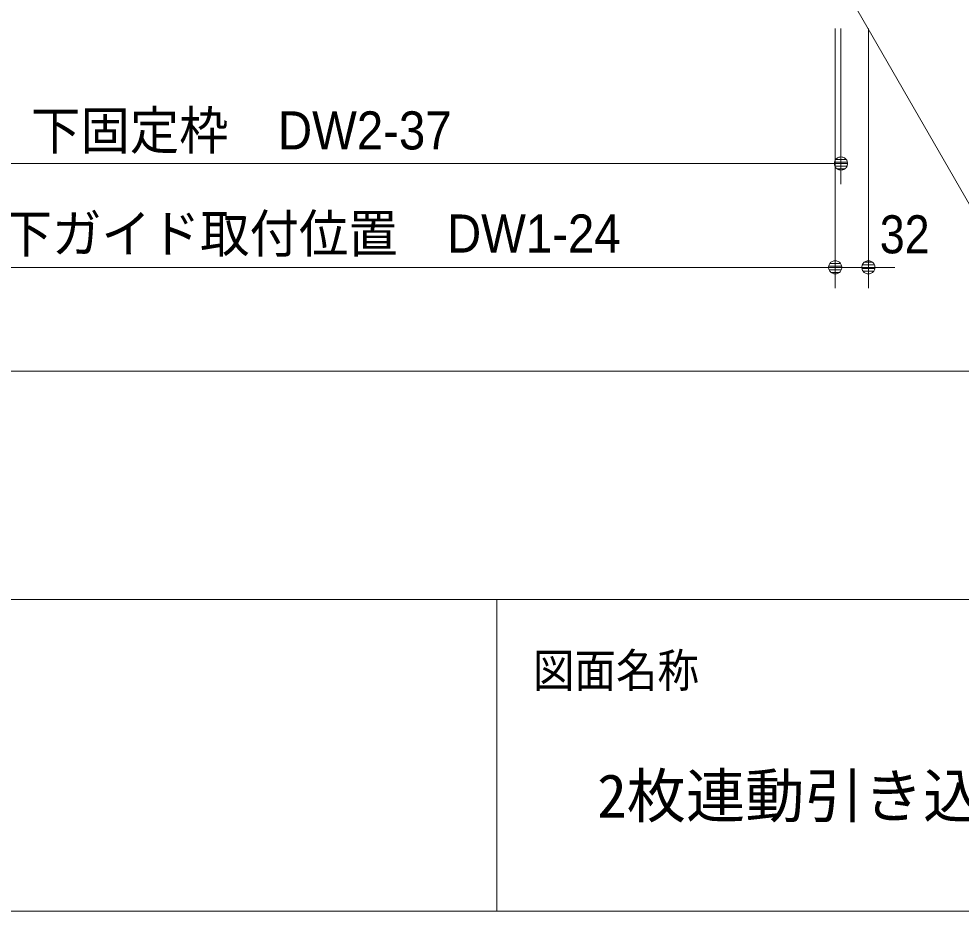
# Model space of a CAD drawing. Units: millimetres, scale not verified. Extents: x -6062 to 6062, y -3045 to 3045.
# Drawn here: x -4398 to -3490, y -2770 to -1911 of the extents above; entities that cross this region are included whole.
import ezdxf
from ezdxf.enums import TextEntityAlignment as Align

# ---------------------------------------------------------------- set-up
doc = ezdxf.new("R2010")
doc.units = ezdxf.units.MM
doc.header["$LTSCALE"] = 20
for name, color, linetype, lineweight in [('0-0_2寸法-1', 7, 'Continuous', 9), ('0-1_0', 7, 'Continuous', 9), ('0-2_2寸法-2', 7, 'Continuous', 9), ('0-3_2寸法-3', 7, 'Continuous', 9), ('0-4_1図面枠', 7, 'Continuous', 9)]:
    doc.layers.add(name, color=color, linetype=linetype, lineweight=lineweight)
doc.styles.add('ＭＳ ゴシック', font='')
doc.styles.add('ＭＳ Ｐゴシック', font='')
doc.styles.get('ＭＳ ゴシック').set_extended_font_data('MS Gothic')
doc.styles.get('ＭＳ Ｐゴシック').set_extended_font_data('MS PGothic')

# ---------------------------------------------------------------- blocks, each defined once
blk = doc.blocks.new('_Dot')
at = {"layer": '0-1_0'}
for p, q in [((-10, 0), (-20, 0)), ((9.78, 2), (-9.78, 2)), ((7.99, 6), (-7.99, 6)), ((9.16, -3.98), (-9.16, -3.98)), ((6, -7.98), (-6, -7.98))]:
    blk.add_line(p, q, dxfattribs=at)
for points in [[(10, 0), (9.92, 1.25), (9.69, 2.49), (9.3, 3.68), (8.76, 4.82), (8.09, 5.88), (7.29, 6.85), (6.37, 7.71), (5.36, 8.44), (4.26, 9.05), (3.09, 9.51), (1.87, 9.82), (0.63, 9.98), (-0.63, 9.98), (-1.87, 9.82), (-3.09, 9.51), (-4.26, 9.05), (-5.36, 8.44), (-6.37, 7.71), (-7.29, 6.85), (-8.09, 5.88), (-8.76, 4.82), (-9.3, 3.68), (-9.69, 2.49), (-9.92, 1.25), (-10, 0), (0, 0)], [(-10, 0), (-9.92, -1.25), (-9.69, -2.49), (-9.3, -3.68), (-8.76, -4.82), (-8.09, -5.88), (-7.29, -6.85), (-6.37, -7.71), (-5.36, -8.44), (-4.26, -9.05), (-3.09, -9.51), (-1.87, -9.82), (-0.63, -9.98), (0.63, -9.98), (1.87, -9.82), (3.09, -9.51), (4.26, -9.05), (5.36, -8.44), (6.37, -7.71), (7.29, -6.85), (8.09, -5.88), (8.76, -4.82), (9.3, -3.68), (9.69, -2.49), (9.92, -1.25), (10, 0), (0, 0)]]:
    blk.add_lwpolyline(points, close=True, dxfattribs=at)
blk = doc.blocks.new('グループ-130')
at = {"layer": '0-4_1図面枠'}
for p, q in [((-80000, -49400), (80000, -49400)), ((-43000, -49400), (-43000, -55400))]:
    blk.add_line(p, q, dxfattribs=at)
blk.add_lwpolyline([(-80000, 55400), (80000, 55400), (80000, -55400), (-80000, -55400)], close=True, dxfattribs=at)
blk = doc.blocks.new('図面枠')
at = {"layer": '0-4_1図面枠'}
blk.add_blockref('グループ-130', (0, 0), dxfattribs=at)
at = {"layer": '0-4_1図面枠', "style": 'ＭＳ ゴシック', "width": 0.9}
blk.add_text('図面名称', height=650.9, dxfattribs=at).set_placement((-42300.1, -51283.9), align=Align.BOTTOM_LEFT)

msp = doc.modelspace()

# ---------------------------------------------------------------- linework, layer by layer
at = {"layer": '0-0_2寸法-1'}
for p, q in [((-3611.5, -1920), (-3611.5, -2170)), ((-3606, -1920), (-3606, -2070)), ((-4756.29, -2050), (-3618.71, -2050)), ((-4774.79, -2150), (-3624.21, -2150)), ((-4774.79, -2250), (-1225.21, -2250))]:
    msp.add_line(p, q, dxfattribs=at)
at = {"layer": '0-2_2寸法-2'}
for p, q in [((-3611.5, -1920), (-3611.5, -2170)), ((-3579.5, -1920), (-3579.5, -2170)), ((-3624.21, -2150), (-3636.92, -2150)), ((-3579.5, -2150), (-3611.5, -2150)), ((-3566.79, -2150), (-3554.08, -2150))]:
    msp.add_line(p, q, dxfattribs=at)
at = {"layer": '0-3_2寸法-3'}
msp.add_lwpolyline([(-3595.5, -1893.1), (-3447.18, -2150), (-3131.17, -2150)], dxfattribs=at)

# ---------------------------------------------------------------- block references
at = {"layer": '0-0_2寸法-1', "xscale": 0.6356201, "yscale": 0.6356201}
for p in [(-3606, -2050), (-3611.5, -2150)]:
    msp.add_blockref('_Dot', p, dxfattribs=at)
at = {"layer": '0-2_2寸法-2', "xscale": 0.6356201, "yscale": 0.6356201}
msp.add_blockref('_Dot', (-3611.5, -2150), dxfattribs=at)
at = {"layer": '0-2_2寸法-2', "xscale": 0.6356201, "yscale": 0.6356201, "rotation": 180}
msp.add_blockref('_Dot', (-3579.5, -2150), dxfattribs=at)
at = {"layer": '0-4_1図面枠', "xscale": 0.05, "yscale": 0.05}
msp.add_blockref('図面枠', (-1787.5, 0), dxfattribs=at)

# ---------------------------------------------------------------- texts
at = {"layer": '0-0_2寸法-1', "style": 'ＭＳ Ｐゴシック', "width": 0.95}
for s, p in [('下固定枠\u3000DW2-37', (-4385.87, -2047.47)), ('直付け下ガイド取付位置\u3000DW1-24', (-4555.88, -2146.79))]:
    msp.add_text(s, height=36.69, dxfattribs=at).set_placement(p, align=Align.BOTTOM_LEFT)
at = {"layer": '0-2_2寸法-2', "style": 'ＭＳ Ｐゴシック', "width": 0.9}
msp.add_text('32', height=36.66, dxfattribs=at).set_placement((-3568.59, -2147.52), align=Align.BOTTOM_LEFT)
at = {"layer": '0-4_1図面枠', "style": 'ＭＳ ゴシック'}
msp.add_text('2枚連動引き込み＋FIXタイプ\u3000特寸 左勝手L-N', height=41.84, dxfattribs=at).set_placement((-3840.72, -2692.37), align=Align.BOTTOM_LEFT)

doc.saveas('drawing.dxf')
